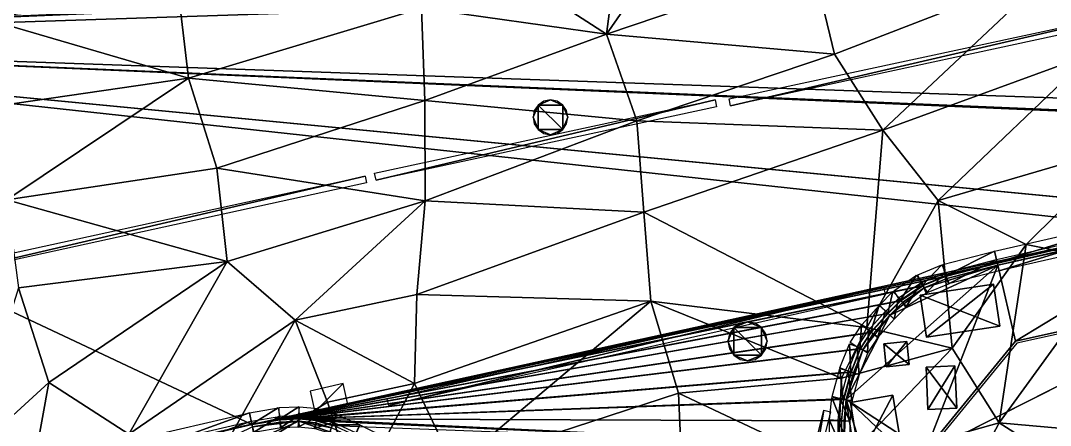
# Model space of a CAD drawing. Header units: metres. Extents: x -113 to 180, y -133 to 86.
# Drawn here: x 44.24 to 62.01, y 26.38 to 33.37 of the extents above; entities that cross this region are included whole.
import ezdxf

# ---------------------------------------------------------------- set-up
doc = ezdxf.new("R2010")
doc.units = ezdxf.units.M
for name, color, linetype, true_color in [('ACERA', 7, 'Continuous', 0xb9b3a6), ('ARQUETA', 7, 'Continuous', 0x6f7175), ('ASFALTO', 7, 'Continuous', 0x4a4b4e), ('BORDILLO', 7, 'Continuous', 0xcfcac0), ('MARCA_VIAL', 7, 'Continuous', 0xe8e6e0), ('TERRENO', 7, 'Continuous', 0x9a9179)]:
    doc.layers.add(name, color=color, linetype=linetype, true_color=true_color)

msp = doc.modelspace()

# ---------------------------------------------------------------- linework, layer by layer
at = {"layer": 'ACERA'}
for points in [[(64.993, 30.014, 74.346), (63.78, 29.76, 74.423), (61.107, 29.148, 74.58)], [(61.413, 27.839, 74.637), (64.993, 30.014, 74.346), (61.107, 29.148, 74.58)], [(61.413, 27.839, 74.637), (65.284, 28.693, 74.516), (64.993, 30.014, 74.346)], [(63.78, 29.76, 74.293), (61.107, 29.148, 74.45), (61.107, 29.148, 74.58)], [(63.78, 29.76, 74.293), (61.107, 29.148, 74.58), (63.78, 29.76, 74.423)], [(61.107, 29.148, 74.58), (59.245, 28.286, 74.705), (58.491, 26.829, 74.73)], [(59.858, 25.939, 74.73), (61.107, 29.148, 74.58), (58.491, 26.829, 74.73)], [(61.107, 29.148, 74.58), (59.833, 28.76, 74.656), (59.245, 28.286, 74.705)], [(61.107, 29.148, 74.58), (60.227, 28.922, 74.634), (59.833, 28.76, 74.656)], [(59.858, 25.939, 74.73), (61.413, 27.839, 74.637), (61.107, 29.148, 74.58)], [(61.107, 29.148, 74.45), (60.227, 28.922, 74.504), (60.227, 28.922, 74.634)], [(61.107, 29.148, 74.45), (60.227, 28.922, 74.634), (61.107, 29.148, 74.58)], [(61.142, 28.098, 74.641), (61.032, 28.823, 74.609), (59.764, 28.632, 74.667)], [(59.764, 28.632, 74.537), (61.032, 28.823, 74.479), (61.032, 28.823, 74.609)], [(59.764, 28.632, 74.537), (61.032, 28.823, 74.609), (59.764, 28.632, 74.667)], [(60.227, 28.922, 74.504), (59.833, 28.76, 74.526), (59.833, 28.76, 74.656)], [(60.227, 28.922, 74.504), (59.833, 28.76, 74.656), (60.227, 28.922, 74.634)], [(61.032, 28.823, 74.479), (61.142, 28.098, 74.511), (61.142, 28.098, 74.641)], [(61.032, 28.823, 74.479), (61.142, 28.098, 74.641), (61.032, 28.823, 74.609)], [(59.833, 28.76, 74.656), (59.462, 28.507, 74.683), (59.245, 28.286, 74.705)], [(59.833, 28.76, 74.526), (59.462, 28.507, 74.553), (59.462, 28.507, 74.683)], [(59.833, 28.76, 74.526), (59.462, 28.507, 74.683), (59.833, 28.76, 74.656)], [(59.764, 28.632, 74.667), (59.874, 27.906, 74.723), (61.142, 28.098, 74.641)], [(59.874, 27.906, 74.593), (59.764, 28.632, 74.537), (59.764, 28.632, 74.667)], [(59.874, 27.906, 74.593), (59.764, 28.632, 74.667), (59.874, 27.906, 74.723)], [(61.413, 27.839, 74.507), (65.284, 28.693, 74.386), (65.284, 28.693, 74.516)], [(61.413, 27.839, 74.507), (65.284, 28.693, 74.516), (61.413, 27.839, 74.637)], [(59.462, 28.507, 74.553), (59.245, 28.286, 74.575), (59.245, 28.286, 74.705)], [(59.462, 28.507, 74.553), (59.245, 28.286, 74.705), (59.462, 28.507, 74.683)], [(59.245, 28.286, 74.705), (58.774, 27.688, 74.73), (58.491, 26.829, 74.73)], [(59.245, 28.286, 74.705), (58.956, 27.965, 74.73), (58.774, 27.688, 74.73)], [(59.245, 28.286, 74.575), (58.956, 27.965, 74.6), (58.956, 27.965, 74.73)], [(59.245, 28.286, 74.575), (58.956, 27.965, 74.73), (59.245, 28.286, 74.705)], [(61.142, 28.098, 74.511), (59.874, 27.906, 74.593), (59.874, 27.906, 74.723)], [(61.142, 28.098, 74.511), (59.874, 27.906, 74.723), (61.142, 28.098, 74.641)], [(58.956, 27.965, 74.6), (58.774, 27.688, 74.6), (58.774, 27.688, 74.73)], [(58.956, 27.965, 74.6), (58.774, 27.688, 74.73), (58.956, 27.965, 74.73)], [(59.579, 27.434, 74.73), (59.537, 27.833, 74.73), (59.138, 27.791, 74.73)], [(59.138, 27.791, 74.6), (59.537, 27.833, 74.6), (59.537, 27.833, 74.73)], [(59.138, 27.791, 74.6), (59.537, 27.833, 74.73), (59.138, 27.791, 74.73)], [(59.138, 27.791, 74.73), (59.18, 27.392, 74.73), (59.579, 27.434, 74.73)], [(59.18, 27.392, 74.6), (59.138, 27.791, 74.6), (59.138, 27.791, 74.73)], [(59.18, 27.392, 74.6), (59.138, 27.791, 74.73), (59.18, 27.392, 74.73)], [(59.537, 27.833, 74.6), (59.579, 27.434, 74.6), (59.579, 27.434, 74.73)], [(59.537, 27.833, 74.6), (59.579, 27.434, 74.73), (59.537, 27.833, 74.73)], [(59.858, 25.939, 74.6), (61.413, 27.839, 74.507), (61.413, 27.839, 74.637)], [(59.858, 25.939, 74.6), (61.413, 27.839, 74.637), (59.858, 25.939, 74.73)], [(58.774, 27.688, 74.73), (58.618, 27.291, 74.73), (58.491, 26.829, 74.73)], [(58.774, 27.688, 74.6), (58.618, 27.291, 74.6), (58.618, 27.291, 74.73)], [(58.774, 27.688, 74.6), (58.618, 27.291, 74.73), (58.774, 27.688, 74.73)], [(59.579, 27.434, 74.6), (59.18, 27.392, 74.6), (59.18, 27.392, 74.73)], [(59.579, 27.434, 74.6), (59.18, 27.392, 74.73), (59.579, 27.434, 74.73)], [(60.396, 26.683, 74.73), (60.364, 27.411, 74.73), (59.867, 27.389, 74.73)], [(59.867, 27.389, 74.6), (60.364, 27.411, 74.6), (60.364, 27.411, 74.73)], [(59.867, 27.389, 74.6), (60.364, 27.411, 74.73), (59.867, 27.389, 74.73)], [(59.867, 27.389, 74.73), (59.899, 26.661, 74.73), (60.396, 26.683, 74.73)], [(59.899, 26.661, 74.6), (59.867, 27.389, 74.6), (59.867, 27.389, 74.73)], [(59.899, 26.661, 74.6), (59.867, 27.389, 74.73), (59.899, 26.661, 74.73)], [(60.364, 27.411, 74.6), (60.396, 26.683, 74.6), (60.396, 26.683, 74.73)], [(60.364, 27.411, 74.6), (60.396, 26.683, 74.73), (60.364, 27.411, 74.73)], [(58.618, 27.291, 74.6), (58.491, 26.829, 74.6), (58.491, 26.829, 74.73)], [(58.618, 27.291, 74.6), (58.491, 26.829, 74.73), (58.618, 27.291, 74.73)], [(59.456, 25.931, 74.73), (59.295, 26.903, 74.73), (58.561, 26.781, 74.73)], [(58.561, 26.781, 74.6), (59.295, 26.903, 74.6), (59.295, 26.903, 74.73)], [(58.561, 26.781, 74.6), (59.295, 26.903, 74.73), (58.561, 26.781, 74.73)], [(59.295, 26.903, 74.6), (59.456, 25.931, 74.6), (59.456, 25.931, 74.73)], [(59.295, 26.903, 74.6), (59.456, 25.931, 74.73), (59.295, 26.903, 74.73)], [(58.491, 26.829, 74.73), (58.453, 26.461, 74.73), (58.447, 26.046, 74.73)], [(58.491, 26.829, 74.73), (58.447, 26.046, 74.73), (59.021, 23.33, 74.73)], [(58.491, 26.829, 74.6), (58.453, 26.461, 74.6), (58.453, 26.461, 74.73)], [(58.491, 26.829, 74.6), (58.453, 26.461, 74.73), (58.491, 26.829, 74.73)], [(58.491, 26.829, 74.73), (59.021, 23.33, 74.73), (59.921, 22.249, 74.73)], [(58.491, 26.829, 74.73), (59.921, 22.249, 74.73), (59.858, 25.939, 74.73)], [(58.561, 26.781, 74.73), (58.721, 25.81, 74.73), (59.456, 25.931, 74.73)], [(58.721, 25.81, 74.6), (58.561, 26.781, 74.6), (58.561, 26.781, 74.73)], [(58.721, 25.81, 74.6), (58.561, 26.781, 74.73), (58.721, 25.81, 74.73)], [(60.396, 26.683, 74.6), (59.899, 26.661, 74.6), (59.899, 26.661, 74.73)], [(60.396, 26.683, 74.6), (59.899, 26.661, 74.73), (60.396, 26.683, 74.73)], [(49.044, 26.455, 75.178), (48.243, 26.358, 75.243), (43.012, 23.807, 75.54)], [(50.247, 26.041, 75.072), (49.044, 26.455, 75.178), (43.012, 23.807, 75.54)], [(49.044, 26.455, 75.178), (48.723, 26.441, 75.204), (48.243, 26.358, 75.243)], [(48.243, 26.358, 75.113), (48.723, 26.441, 75.074), (48.723, 26.441, 75.204)], [(48.243, 26.358, 75.113), (48.723, 26.441, 75.204), (48.243, 26.358, 75.243)], [(48.723, 26.441, 75.074), (49.044, 26.455, 75.048), (49.044, 26.455, 75.178)], [(48.723, 26.441, 75.074), (49.044, 26.455, 75.178), (48.723, 26.441, 75.204)], [(49.606, 26.342, 75.136), (49.339, 26.426, 75.155), (49.044, 26.455, 75.178)], [(50.247, 26.041, 75.072), (49.606, 26.342, 75.136), (49.044, 26.455, 75.178)], [(49.044, 26.455, 75.048), (49.339, 26.426, 75.025), (49.339, 26.426, 75.155)], [(49.044, 26.455, 75.048), (49.339, 26.426, 75.155), (49.044, 26.455, 75.178)], [(49.339, 26.426, 75.025), (49.606, 26.342, 75.006), (49.606, 26.342, 75.136)], [(49.339, 26.426, 75.025), (49.606, 26.342, 75.136), (49.339, 26.426, 75.155)], [(58.453, 26.461, 74.6), (58.447, 26.046, 74.6), (58.447, 26.046, 74.73)], [(58.453, 26.461, 74.6), (58.447, 26.046, 74.73), (58.453, 26.461, 74.73)]]:
    msp.add_3dface(points, dxfattribs=at)
at = {"layer": 'ARQUETA'}
for points in [[(53.386, 32.002, 74.697), (53.271, 31.979, 74.704), (53.173, 31.914, 74.711)], [(53.598, 31.914, 74.687), (53.386, 32.002, 74.697), (53.173, 31.914, 74.711)], [(53.598, 31.914, 74.687), (53.5, 31.979, 74.691), (53.386, 32.002, 74.697)], [(53.173, 31.914, 74.711), (53.108, 31.817, 74.716), (53.086, 31.702, 74.718)], [(53.173, 31.914, 74.711), (53.086, 31.702, 74.718), (53.173, 31.49, 74.713)], [(53.598, 31.49, 74.69), (53.598, 31.914, 74.687), (53.173, 31.914, 74.711)], [(53.173, 31.914, 74.711), (53.173, 31.49, 74.713), (53.598, 31.49, 74.69)], [(53.686, 31.702, 74.685), (53.663, 31.817, 74.685), (53.598, 31.914, 74.687)], [(53.598, 31.49, 74.69), (53.686, 31.702, 74.685), (53.598, 31.914, 74.687)], [(53.086, 31.702, 74.718), (53.108, 31.587, 74.717), (53.173, 31.49, 74.713)], [(53.598, 31.49, 74.69), (53.663, 31.587, 74.686), (53.686, 31.702, 74.685)], [(53.173, 31.49, 74.713), (53.271, 31.425, 74.708), (53.386, 31.402, 74.702)], [(53.173, 31.49, 74.713), (53.386, 31.402, 74.702), (53.598, 31.49, 74.69)], [(53.386, 31.402, 74.702), (53.5, 31.425, 74.695), (53.598, 31.49, 74.69)], [(61.032, 28.823, 74.499), (59.764, 28.632, 74.557), (59.874, 27.906, 74.613)], [(59.874, 27.906, 74.613), (61.142, 28.098, 74.531), (61.032, 28.823, 74.499)], [(56.787, 28.173, 74.62), (56.658, 28.147, 74.62), (56.548, 28.074, 74.62)], [(57.026, 28.074, 74.62), (56.787, 28.173, 74.62), (56.548, 28.074, 74.62)], [(57.026, 28.074, 74.62), (56.917, 28.147, 74.62), (56.787, 28.173, 74.62)], [(56.548, 28.074, 74.62), (56.475, 27.964, 74.62), (56.449, 27.835, 74.62)], [(56.548, 28.074, 74.62), (56.449, 27.835, 74.62), (56.548, 27.595, 74.62)], [(57.026, 27.595, 74.62), (57.026, 28.074, 74.62), (56.548, 28.074, 74.62)], [(56.548, 28.074, 74.62), (56.548, 27.595, 74.62), (57.026, 27.595, 74.62)], [(57.125, 27.835, 74.62), (57.1, 27.964, 74.62), (57.026, 28.074, 74.62)], [(57.026, 27.595, 74.62), (57.125, 27.835, 74.62), (57.026, 28.074, 74.62)], [(56.449, 27.835, 74.62), (56.475, 27.705, 74.62), (56.548, 27.595, 74.62)], [(57.026, 27.595, 74.62), (57.1, 27.705, 74.62), (57.125, 27.835, 74.62)], [(59.537, 27.833, 74.62), (59.138, 27.791, 74.62), (59.18, 27.392, 74.62)], [(59.18, 27.392, 74.62), (59.579, 27.434, 74.62), (59.537, 27.833, 74.62)], [(56.548, 27.595, 74.62), (56.658, 27.522, 74.62), (56.787, 27.496, 74.62)], [(56.548, 27.595, 74.62), (56.787, 27.496, 74.62), (57.026, 27.595, 74.62)], [(56.787, 27.496, 74.62), (56.917, 27.522, 74.62), (57.026, 27.595, 74.62)], [(60.364, 27.411, 74.62), (59.867, 27.389, 74.62), (59.899, 26.661, 74.62)], [(59.899, 26.661, 74.62), (60.396, 26.683, 74.62), (60.364, 27.411, 74.62)], [(49.812, 27.105, 74.971), (49.24, 26.977, 75.037), (49.32, 26.619, 75.042)], [(49.32, 26.619, 75.042), (49.892, 26.747, 74.978), (49.812, 27.105, 74.971)], [(59.295, 26.903, 74.62), (58.561, 26.781, 74.62), (58.721, 25.81, 74.62)], [(58.721, 25.81, 74.62), (59.456, 25.931, 74.62), (59.295, 26.903, 74.62)]]:
    msp.add_3dface(points, dxfattribs=at)
at = {"layer": 'ASFALTO'}
for points in [[(100.197, 36.151, 72.159), (34.175, 33.022, 75.879), (34.173, 33.018, 75.879)], [(100.197, 36.151, 72.159), (34.173, 33.018, 75.879), (89.221, 35.404, 72.846)], [(100.197, 36.151, 72.159), (51.745, 34.647, 74.812), (34.175, 33.041, 75.879)], [(100.197, 36.151, 72.159), (34.175, 33.041, 75.879), (34.176, 33.037, 75.879)], [(100.197, 36.151, 72.159), (34.176, 33.03, 75.879), (34.175, 33.026, 75.879)], [(100.197, 36.151, 72.159), (34.175, 33.026, 75.879), (34.175, 33.022, 75.879)], [(100.197, 36.151, 72.159), (34.176, 33.037, 75.879), (34.176, 33.034, 75.879)], [(100.197, 36.151, 72.159), (34.176, 33.034, 75.879), (34.176, 33.03, 75.879)], [(34.173, 33.018, 75.879), (89.217, 35.403, 72.846), (89.221, 35.404, 72.846)], [(34.173, 33.018, 75.879), (88.87, 35.335, 72.876), (89.217, 35.403, 72.846)], [(34.173, 33.018, 75.879), (85.926, 34.726, 73.038), (88.869, 35.335, 72.876)], [(34.173, 33.018, 75.879), (88.869, 35.335, 72.876), (88.87, 35.335, 72.876)], [(34.173, 33.018, 75.879), (72.226, 31.683, 73.823), (85.926, 34.726, 73.038)], [(34.173, 33.018, 75.879), (85.926, 34.726, 73.038), (85.926, 34.726, 73.038)], [(51.745, 34.647, 74.812), (40.396, 34.352, 75.488), (34.175, 33.041, 75.879)], [(34.173, 33.018, 75.879), (42.716, 25.169, 75.412), (48.234, 26.397, 75.125)], [(34.173, 33.018, 75.879), (48.234, 26.397, 75.125), (63.771, 29.799, 74.302)], [(34.173, 33.018, 75.879), (63.771, 29.799, 74.302), (64.984, 30.054, 74.223)], [(34.173, 33.018, 75.879), (64.984, 30.054, 74.223), (64.988, 30.054, 74.223)], [(34.173, 33.018, 75.879), (64.988, 30.054, 74.223), (64.992, 30.054, 74.223)], [(34.173, 33.018, 75.879), (64.992, 30.054, 74.223), (64.996, 30.054, 74.223)], [(34.173, 33.018, 75.879), (64.996, 30.054, 74.223), (71.183, 31.423, 73.88)], [(34.173, 33.018, 75.879), (71.183, 31.423, 73.88), (71.185, 31.427, 73.88)], [(34.173, 33.018, 75.879), (71.185, 31.427, 73.88), (71.187, 31.43, 73.879)], [(34.173, 33.018, 75.879), (71.187, 31.43, 73.879), (71.189, 31.433, 73.879)], [(34.173, 33.018, 75.879), (71.189, 31.433, 73.879), (71.191, 31.436, 73.879)], [(34.173, 33.018, 75.879), (71.191, 31.436, 73.879), (71.194, 31.439, 73.878)], [(34.173, 33.018, 75.879), (71.194, 31.439, 73.878), (71.197, 31.441, 73.878)], [(34.173, 33.018, 75.879), (71.197, 31.441, 73.878), (71.2, 31.444, 73.877)], [(34.173, 33.018, 75.879), (71.2, 31.444, 73.877), (71.204, 31.445, 73.877)], [(34.173, 33.018, 75.879), (71.204, 31.445, 73.877), (71.208, 31.447, 73.877)], [(34.173, 33.018, 75.879), (71.208, 31.447, 73.877), (71.211, 31.448, 73.876)], [(34.173, 33.018, 75.879), (71.211, 31.448, 73.876), (72.226, 31.683, 73.823)], [(34.173, 33.018, 75.879), (72.226, 31.683, 73.823), (72.226, 31.683, 73.823)], [(48.234, 26.397, 75.125), (61.099, 29.187, 74.459), (63.771, 29.799, 74.302)], [(48.234, 26.397, 75.125), (63.771, 29.799, 74.302), (63.771, 29.799, 74.302)], [(48.234, 26.397, 75.125), (60.218, 28.96, 74.514), (61.097, 29.187, 74.459)], [(48.234, 26.397, 75.125), (61.097, 29.187, 74.459), (61.099, 29.187, 74.459)], [(48.234, 26.397, 75.125), (60.212, 28.959, 74.514), (60.218, 28.96, 74.514)], [(48.234, 26.397, 75.125), (59.818, 28.797, 74.535), (60.212, 28.959, 74.514)], [(48.234, 26.397, 75.125), (59.814, 28.795, 74.535), (59.818, 28.797, 74.535)], [(48.234, 26.397, 75.125), (59.811, 28.793, 74.535), (59.814, 28.795, 74.535)], [(48.234, 26.397, 75.125), (48.237, 26.397, 75.125), (59.811, 28.793, 74.535)], [(48.237, 26.397, 75.125), (59.44, 28.54, 74.563), (59.811, 28.793, 74.535)], [(65.303, 28.658, 74.403), (65.3, 28.656, 74.403), (59.901, 25.928, 74.612)], [(65.303, 28.658, 74.403), (59.901, 25.928, 74.612), (60.733, 21.993, 74.612)], [(65.3, 28.656, 74.403), (65.296, 28.655, 74.403), (59.901, 25.928, 74.612)], [(65.296, 28.655, 74.403), (65.292, 28.654, 74.404), (59.901, 25.928, 74.612)], [(65.292, 28.654, 74.404), (61.435, 27.803, 74.521), (59.901, 25.928, 74.612)], [(65.318, 28.671, 74.401), (60.729, 21.966, 74.612), (60.727, 21.962, 74.612)], [(65.318, 28.671, 74.401), (60.727, 21.962, 74.612), (62.011, 15.805, 74.612)], [(65.318, 28.671, 74.401), (60.731, 21.969, 74.612), (60.729, 21.966, 74.612)], [(65.318, 28.671, 74.401), (60.732, 21.973, 74.612), (60.731, 21.969, 74.612)], [(65.318, 28.671, 74.401), (60.733, 21.977, 74.612), (60.732, 21.973, 74.612)], [(65.318, 28.671, 74.401), (65.315, 28.668, 74.402), (60.733, 21.993, 74.612)], [(65.318, 28.671, 74.401), (60.733, 21.993, 74.612), (60.733, 21.989, 74.612)], [(65.318, 28.671, 74.401), (60.733, 21.989, 74.612), (60.734, 21.985, 74.612)], [(65.318, 28.671, 74.401), (60.734, 21.981, 74.612), (60.733, 21.977, 74.612)], [(65.315, 28.668, 74.402), (65.313, 28.665, 74.402), (60.733, 21.993, 74.612)], [(65.313, 28.665, 74.402), (65.31, 28.662, 74.403), (60.733, 21.993, 74.612)], [(65.31, 28.662, 74.403), (65.307, 28.66, 74.403), (60.733, 21.993, 74.612)], [(65.307, 28.66, 74.403), (65.303, 28.658, 74.403), (60.733, 21.993, 74.612)], [(65.318, 28.671, 74.401), (60.734, 21.985, 74.612), (60.734, 21.981, 74.612)], [(65.322, 28.682, 74.4), (65.321, 28.678, 74.4), (62.011, 15.805, 74.612)], [(65.322, 28.682, 74.4), (62.011, 15.805, 74.612), (62.015, 15.805, 74.612)], [(65.321, 28.678, 74.4), (65.32, 28.675, 74.401), (62.011, 15.805, 74.612)], [(65.32, 28.675, 74.401), (65.318, 28.671, 74.401), (62.011, 15.805, 74.612)], [(48.237, 26.397, 75.125), (59.437, 28.537, 74.563), (59.44, 28.54, 74.563)], [(48.237, 26.397, 75.125), (59.434, 28.535, 74.564), (59.437, 28.537, 74.563)], [(48.237, 26.397, 75.125), (59.216, 28.314, 74.586), (59.434, 28.535, 74.564)], [(48.237, 26.397, 75.125), (59.215, 28.313, 74.586), (59.216, 28.314, 74.586)], [(48.237, 26.397, 75.125), (48.716, 26.481, 75.085), (59.215, 28.313, 74.586)], [(48.716, 26.481, 75.085), (58.926, 27.992, 74.612), (59.215, 28.313, 74.586)], [(48.716, 26.481, 75.085), (58.924, 27.99, 74.612), (58.926, 27.992, 74.612)], [(48.716, 26.481, 75.085), (58.923, 27.987, 74.612), (58.924, 27.99, 74.612)], [(48.716, 26.481, 75.085), (58.74, 27.71, 74.612), (58.923, 27.987, 74.612)], [(48.716, 26.481, 75.085), (58.738, 27.707, 74.612), (58.74, 27.71, 74.612)], [(48.716, 26.481, 75.085), (58.736, 27.703, 74.612), (58.738, 27.707, 74.612)], [(48.716, 26.481, 75.085), (48.721, 26.481, 75.085), (58.736, 27.703, 74.612)], [(48.721, 26.481, 75.085), (58.58, 27.306, 74.612), (58.736, 27.703, 74.612)], [(48.721, 26.481, 75.085), (58.579, 27.302, 74.612), (58.58, 27.306, 74.612)], [(48.721, 26.481, 75.085), (49.043, 26.495, 75.059), (58.579, 27.302, 74.612)], [(49.043, 26.495, 75.059), (58.453, 26.84, 74.612), (58.579, 27.302, 74.612)], [(49.043, 26.495, 75.059), (58.452, 26.836, 74.612), (58.453, 26.84, 74.612)], [(49.043, 26.495, 75.059), (58.451, 26.833, 74.612), (58.452, 26.836, 74.612)], [(49.043, 26.495, 75.059), (58.413, 26.465, 74.612), (58.451, 26.833, 74.612)], [(49.043, 26.495, 75.059), (49.048, 26.495, 75.059), (58.413, 26.462, 74.612)], [(49.043, 26.495, 75.059), (58.413, 26.462, 74.612), (58.413, 26.465, 74.612)], [(49.048, 26.495, 75.059), (49.343, 26.466, 75.036), (58.407, 26.047, 74.612)], [(49.048, 26.495, 75.059), (58.407, 26.047, 74.612), (58.413, 26.462, 74.612)], [(42.716, 25.169, 75.412), (46.652, 26.031, 75.207), (48.234, 26.397, 75.125)], [(49.343, 26.466, 75.036), (49.347, 26.465, 75.036), (58.407, 26.047, 74.612)], [(49.347, 26.465, 75.036), (49.351, 26.464, 75.035), (58.407, 26.047, 74.612)], [(49.351, 26.464, 75.035), (49.618, 26.38, 75.016), (58.407, 26.047, 74.612)]]:
    msp.add_3dface(points, dxfattribs=at)
at = {"layer": 'BORDILLO'}
for points in [[(61.094, 29.196, 74.586), (61.05, 29.391, 74.572), (63.725, 30.004, 74.416)], [(61.13, 29.051, 74.597), (61.085, 29.246, 74.582), (63.757, 29.858, 74.426)], [(61.094, 29.196, 74.586), (63.725, 30.004, 74.416), (63.77, 29.809, 74.429)], [(61.13, 29.051, 74.597), (63.757, 29.858, 74.426), (63.802, 29.663, 74.441)], [(60.205, 28.967, 74.642), (60.155, 29.161, 74.627), (61.047, 29.391, 74.572)], [(60.205, 28.967, 74.642), (61.047, 29.391, 74.572), (61.097, 29.197, 74.586)], [(59.8, 28.8, 74.663), (59.724, 28.985, 74.65), (60.142, 29.157, 74.628)], [(59.8, 28.8, 74.663), (60.142, 29.157, 74.628), (60.218, 28.972, 74.641)], [(60.252, 28.825, 74.651), (60.203, 29.018, 74.637), (61.083, 29.245, 74.583)], [(60.252, 28.825, 74.651), (61.083, 29.245, 74.583), (61.132, 29.051, 74.597)], [(59.422, 28.54, 74.691), (59.309, 28.705, 74.68), (59.705, 28.975, 74.651)], [(59.422, 28.54, 74.691), (59.705, 28.975, 74.651), (59.818, 28.81, 74.662)], [(59.871, 28.667, 74.672), (59.795, 28.852, 74.659), (60.19, 29.014, 74.638)], [(59.871, 28.667, 74.672), (60.19, 29.014, 74.638), (60.265, 28.829, 74.65)], [(59.519, 28.424, 74.699), (59.406, 28.589, 74.688), (59.777, 28.842, 74.66)], [(59.519, 28.424, 74.699), (59.777, 28.842, 74.66), (59.89, 28.677, 74.671)], [(59.207, 28.319, 74.713), (59.064, 28.459, 74.705), (59.295, 28.693, 74.682)], [(59.207, 28.319, 74.713), (59.295, 28.693, 74.682), (59.437, 28.552, 74.69)], [(58.911, 27.99, 74.74), (58.763, 28.124, 74.74), (59.061, 28.456, 74.705)], [(58.911, 27.99, 74.74), (59.061, 28.456, 74.705), (59.21, 28.322, 74.713)], [(59.316, 28.216, 74.719), (59.173, 28.356, 74.711), (59.391, 28.577, 74.689)], [(59.316, 28.216, 74.719), (59.391, 28.577, 74.689), (59.534, 28.436, 74.697)], [(59.03, 27.898, 74.74), (58.882, 28.032, 74.74), (59.17, 28.353, 74.711)], [(59.03, 27.898, 74.74), (59.17, 28.353, 74.711), (59.319, 28.219, 74.719)], [(58.723, 27.703, 74.74), (58.556, 27.813, 74.74), (58.754, 28.112, 74.74)], [(58.723, 27.703, 74.74), (58.754, 28.112, 74.74), (58.921, 28.002, 74.74)], [(58.857, 27.633, 74.74), (58.69, 27.744, 74.74), (58.873, 28.02, 74.74)], [(58.857, 27.633, 74.74), (58.873, 28.02, 74.74), (59.04, 27.91, 74.74)], [(58.568, 27.302, 74.74), (58.382, 27.375, 74.74), (58.547, 27.794, 74.74)], [(58.711, 27.255, 74.74), (58.525, 27.328, 74.74), (58.681, 27.725, 74.74)], [(58.568, 27.302, 74.74), (58.547, 27.794, 74.74), (58.733, 27.721, 74.74)], [(58.711, 27.255, 74.74), (58.681, 27.725, 74.74), (58.867, 27.652, 74.74)], [(58.44, 26.83, 74.74), (58.247, 26.883, 74.74), (58.379, 27.365, 74.74)], [(58.44, 26.83, 74.74), (58.379, 27.365, 74.74), (58.572, 27.312, 74.74)], [(58.588, 26.803, 74.74), (58.395, 26.856, 74.74), (58.521, 27.318, 74.74)], [(58.588, 26.803, 74.74), (58.521, 27.318, 74.74), (58.714, 27.265, 74.74)], [(58.402, 26.46, 74.74), (58.204, 26.48, 74.74), (58.244, 26.867, 74.74)], [(58.402, 26.46, 74.74), (58.244, 26.867, 74.74), (58.443, 26.847, 74.74)], [(58.552, 26.451, 74.74), (58.353, 26.472, 74.74), (58.392, 26.839, 74.74)], [(58.552, 26.451, 74.74), (58.392, 26.839, 74.74), (58.591, 26.819, 74.74)], [(48.231, 26.406, 75.253), (48.196, 26.603, 75.25), (48.69, 26.689, 75.209)], [(48.231, 26.406, 75.253), (48.69, 26.689, 75.209), (48.724, 26.492, 75.212)], [(48.711, 26.491, 75.213), (48.703, 26.691, 75.208), (49.044, 26.705, 75.181)], [(48.711, 26.491, 75.213), (49.044, 26.705, 75.181), (49.053, 26.505, 75.186)], [(49.039, 26.506, 75.187), (49.058, 26.705, 75.18), (49.378, 26.674, 75.156)], [(49.039, 26.506, 75.187), (49.378, 26.674, 75.156), (49.359, 26.474, 75.163)], [(49.339, 26.479, 75.164), (49.399, 26.669, 75.154), (49.69, 26.578, 75.13)], [(46.65, 26.041, 75.334), (46.605, 26.235, 75.324), (48.191, 26.602, 75.25)], [(46.65, 26.041, 75.334), (48.191, 26.602, 75.25), (48.236, 26.407, 75.252)], [(48.261, 26.259, 75.255), (48.226, 26.456, 75.252), (48.706, 26.54, 75.212)], [(48.261, 26.259, 75.255), (48.706, 26.54, 75.212), (48.74, 26.343, 75.215)], [(48.727, 26.341, 75.216), (48.719, 26.541, 75.211), (49.04, 26.555, 75.186)], [(48.727, 26.341, 75.216), (49.04, 26.555, 75.186), (49.048, 26.355, 75.191)], [(49.035, 26.355, 75.192), (49.054, 26.554, 75.185), (49.348, 26.526, 75.162)], [(49.035, 26.355, 75.192), (49.348, 26.526, 75.162), (49.329, 26.327, 75.169)], [(49.309, 26.331, 75.17), (49.369, 26.522, 75.161), (49.636, 26.437, 75.141)], [(49.339, 26.479, 75.164), (49.69, 26.578, 75.13), (49.63, 26.387, 75.143)], [(49.619, 26.391, 75.144), (49.702, 26.573, 75.128), (50.097, 26.392, 75.086)], [(46.683, 25.894, 75.34), (46.638, 26.089, 75.332), (48.221, 26.455, 75.252)], [(46.683, 25.894, 75.34), (48.221, 26.455, 75.252), (48.266, 26.26, 75.255)], [(49.309, 26.331, 75.17), (49.636, 26.437, 75.141), (49.576, 26.247, 75.151)], [(49.565, 26.251, 75.152), (49.648, 26.433, 75.141), (50.033, 26.256, 75.1)], [(49.619, 26.391, 75.144), (50.097, 26.392, 75.086), (50.014, 26.21, 75.104)], [(50.012, 26.211, 75.105), (50.099, 26.391, 75.086), (50.361, 26.263, 75.059)], [(58.397, 26.032, 74.74), (58.197, 26.035, 74.74), (58.203, 26.471, 74.74)], [(58.397, 26.032, 74.74), (58.203, 26.471, 74.74), (58.403, 26.469, 74.74)], [(58.547, 26.045, 74.74), (58.347, 26.048, 74.74), (58.353, 26.463, 74.74)], [(58.547, 26.045, 74.74), (58.353, 26.463, 74.74), (58.553, 26.46, 74.74)]]:
    msp.add_3dface(points, dxfattribs=at)
at = {"layer": 'MARCA_VIAL'}
for points in [[(56.496, 31.902, 74.534), (56.471, 32.019, 74.531), (63.838, 33.604, 74.154)], [(56.496, 31.902, 74.534), (63.838, 33.604, 74.154), (63.863, 33.487, 74.155)], [(50.377, 30.618, 74.867), (50.351, 30.735, 74.869), (56.227, 32.001, 74.544)], [(50.377, 30.618, 74.867), (56.227, 32.001, 74.544), (56.252, 31.883, 74.546)], [(41.874, 28.748, 75.361), (41.849, 28.866, 75.361), (50.187, 30.688, 74.878)], [(41.874, 28.748, 75.361), (50.187, 30.688, 74.878), (50.213, 30.571, 74.876)], [(50.596, 26.726, 74.891), (50.57, 26.843, 74.889), (59.135, 28.769, 74.564)], [(50.596, 26.726, 74.891), (59.135, 28.769, 74.564), (59.161, 28.652, 74.568)], [(58.102, 26.647, 74.62), (57.835, 25.056, 74.62), (57.719, 25.085, 74.62)], [(58.102, 26.647, 74.62), (58.218, 26.618, 74.62), (57.835, 25.056, 74.62)]]:
    msp.add_3dface(points, dxfattribs=at)
at = {"layer": 'TERRENO'}
for points in [[(54.549, 34.641, 74.6), (54.351, 33.138, 74.6), (55.958, 35.448, 74.6)], [(54.351, 33.138, 74.6), (57.912, 34.346, 74.4), (55.958, 35.448, 74.6)], [(54.351, 33.138, 74.6), (52.015, 34.653, 74.8), (51.159, 33.587, 74.8)], [(52.015, 34.653, 74.8), (54.351, 33.138, 74.6), (54.549, 34.641, 74.6)], [(54.351, 33.138, 74.6), (58.289, 32.79, 74.4), (57.912, 34.346, 74.4)], [(57.912, 34.346, 74.4), (58.289, 32.79, 74.4), (62.071, 34.26, 74.2)], [(58.289, 32.79, 74.4), (59.12, 31.48, 74.4), (62.071, 34.26, 74.2)], [(59.12, 31.48, 74.4), (62.726, 32.797, 74.2), (62.071, 34.26, 74.2)], [(43.712, 33.378, 75.2), (47.143, 32.375, 75), (46.941, 34.092, 75)], [(46.941, 34.092, 75), (47.143, 32.375, 75), (51.159, 33.587, 74.8)], [(47.143, 32.375, 75), (51.219, 31.99, 74.8), (51.159, 33.587, 74.8)], [(51.219, 31.99, 74.8), (54.351, 33.138, 74.6), (51.159, 33.587, 74.8)], [(43.712, 33.378, 75.2), (43.579, 31.862, 75.2), (47.143, 32.375, 75)], [(54.351, 33.138, 74.6), (51.219, 31.99, 74.8), (54.875, 31.64, 74.6)], [(58.289, 32.79, 74.4), (54.351, 33.138, 74.6), (54.875, 31.64, 74.6)], [(58.289, 32.79, 74.4), (54.875, 31.64, 74.6), (59.12, 31.48, 74.4)], [(60.078, 30.265, 74.4), (62.726, 32.797, 74.2), (59.12, 31.48, 74.4)], [(62.726, 32.797, 74.2), (60.078, 30.265, 74.4), (63.322, 31.214, 74.2)], [(47.143, 32.375, 75), (43.579, 31.862, 75.2), (44.004, 30.28, 75.2)], [(47.143, 32.375, 75), (44.004, 30.28, 75.2), (47.627, 30.822, 75)], [(51.219, 31.99, 74.8), (47.143, 32.375, 75), (47.627, 30.822, 75)], [(51.219, 31.99, 74.8), (47.627, 30.822, 75), (51.225, 30.263, 74.8)], [(54.875, 31.64, 74.6), (51.219, 31.99, 74.8), (51.225, 30.263, 74.8)], [(55, 30.067, 74.6), (54.875, 31.64, 74.6), (51.225, 30.263, 74.8)], [(54.875, 31.64, 74.6), (55, 30.067, 74.6), (59.12, 31.48, 74.4)], [(55, 30.067, 74.6), (58.848, 28.075, 74.6), (59.12, 31.48, 74.4)], [(58.848, 28.075, 74.6), (60.078, 30.265, 74.4), (59.12, 31.48, 74.4)], [(60.078, 30.265, 74.4), (61.594, 29.508, 74.4), (63.322, 31.214, 74.2)], [(61.594, 29.508, 74.4), (63.138, 29.195, 74.4), (63.322, 31.214, 74.2)], [(47.627, 30.822, 75), (44.004, 30.28, 75.2), (47.808, 29.213, 75)], [(51.225, 30.263, 74.8), (47.627, 30.822, 75), (47.808, 29.213, 75)], [(44.004, 30.28, 75.2), (44.205, 28.758, 75.2), (47.808, 29.213, 75)], [(48.981, 28.199, 75), (51.225, 30.263, 74.8), (47.808, 29.213, 75)], [(48.981, 28.199, 75), (51.078, 28.644, 74.8), (51.225, 30.263, 74.8)], [(51.078, 28.644, 74.8), (55, 30.067, 74.6), (51.225, 30.263, 74.8)], [(60.078, 30.265, 74.4), (58.848, 28.075, 74.6), (60.316, 27.715, 74.6)], [(61.594, 29.508, 74.4), (60.078, 30.265, 74.4), (60.316, 27.715, 74.6)], [(55, 30.067, 74.6), (51.078, 28.644, 74.8), (55.119, 28.528, 74.6)], [(55, 30.067, 74.6), (55.119, 28.528, 74.6), (58.848, 28.075, 74.6)], [(61.132, 26.426, 74.6), (61.594, 29.508, 74.4), (60.316, 27.715, 74.6)], [(61.132, 26.426, 74.6), (63.138, 29.195, 74.4), (61.594, 29.508, 74.4)], [(44.205, 28.758, 75.2), (44.729, 27.127, 75.2), (47.808, 29.213, 75)], [(44.729, 27.127, 75.2), (46.109, 26.23, 75.2), (47.808, 29.213, 75)], [(46.109, 26.23, 75.2), (48.981, 28.199, 75), (47.808, 29.213, 75)], [(63.138, 29.195, 74.4), (61.132, 26.426, 74.6), (64.298, 26.149, 74.4)], [(43.28, 25.803, 75.4), (44.729, 27.127, 75.2), (44.205, 28.758, 75.2)], [(48.981, 28.199, 75), (51.038, 27.105, 74.8), (51.078, 28.644, 74.8)], [(51.078, 28.644, 74.8), (51.038, 27.105, 74.8), (55.119, 28.528, 74.6)], [(51.038, 27.105, 74.8), (51.722, 25.677, 74.8), (55.119, 28.528, 74.6)], [(55.119, 28.528, 74.6), (51.722, 25.677, 74.8), (55.593, 26.941, 74.6)], [(55.119, 28.528, 74.6), (55.593, 26.941, 74.6), (58.406, 27.2, 74.6)], [(58.848, 28.075, 74.6), (55.119, 28.528, 74.6), (58.406, 27.2, 74.6)], [(47.467, 25.49, 75.2), (48.981, 28.199, 75), (46.109, 26.23, 75.2)], [(48.981, 28.199, 75), (47.467, 25.49, 75.2), (49.538, 26.785, 75)], [(51.038, 27.105, 74.8), (48.981, 28.199, 75), (49.538, 26.785, 75)], [(60.316, 27.715, 74.6), (58.848, 28.075, 74.6), (58.406, 27.2, 74.6)], [(58.338, 25.643, 74.6), (60.316, 27.715, 74.6), (58.406, 27.2, 74.6)], [(58.338, 25.643, 74.6), (61.132, 26.426, 74.6), (60.316, 27.715, 74.6)], [(55.593, 26.941, 74.6), (58.338, 25.643, 74.6), (58.406, 27.2, 74.6)], [(43.28, 25.803, 75.4), (44.282, 24.646, 75.4), (44.729, 27.127, 75.2)], [(44.729, 27.127, 75.2), (44.282, 24.646, 75.4), (46.109, 26.23, 75.2)], [(51.038, 27.105, 74.8), (49.538, 26.785, 75), (50.052, 25.225, 75)], [(51.722, 25.677, 74.8), (51.038, 27.105, 74.8), (50.052, 25.225, 75)], [(51.722, 25.677, 74.8), (55.667, 25.386, 74.6), (55.593, 26.941, 74.6)], [(55.667, 25.386, 74.6), (58.338, 25.643, 74.6), (55.593, 26.941, 74.6)], [(49.538, 26.785, 75), (47.467, 25.49, 75.2), (50.052, 25.225, 75)], [(58.338, 25.643, 74.6), (60.344, 24.934, 74.6), (61.132, 26.426, 74.6)], [(61.132, 26.426, 74.6), (60.344, 24.934, 74.6), (62.909, 25.295, 74.4)], [(61.132, 26.426, 74.6), (62.909, 25.295, 74.4), (64.298, 26.149, 74.4)]]:
    msp.add_3dface(points, dxfattribs=at)

doc.saveas('drawing.dxf')
